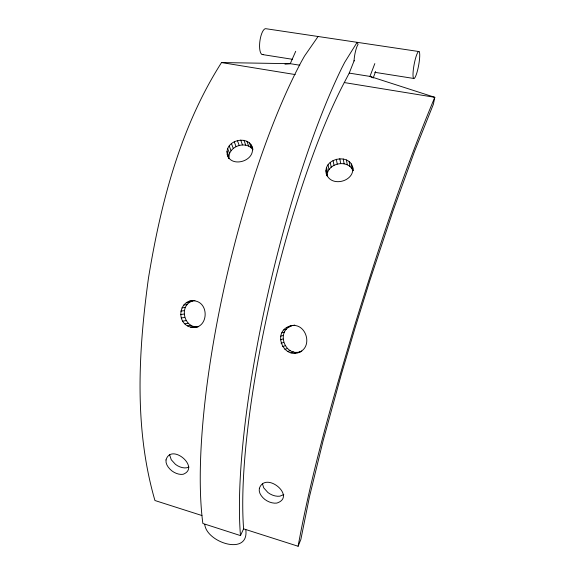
<?xml version="1.0" encoding="UTF-8"?>
<svg xmlns="http://www.w3.org/2000/svg" width="575" height="575" viewBox="0 0 575 575"><rect width="100%" height="100%" fill="white"/><g stroke="black" fill="none" stroke-linecap="round" stroke-linejoin="round"><path stroke-width="0.86" d="M192.409 300.783C210.464 300.294 208.869 331.099 190.555 327.11C175.368 323.092 178.839 299.108 194.947 300.502L189.204 301.357M198.72 326.564C184.029 329.432 178.25 305.289 192.618 300.984M301.832 351.045C283.748 362.272 270.329 330.244 291.353 325.752M300.279 351.756C284.747 356.838 275.806 331.236 291.403 325.903M354.027 61L354.243 58.377A13.469 3.083 -80.6 0 1 357.312 45.727L358.081 44.297L357.104 42.37L344.705 62.316L341.708 68.173A300.646 61.309 -76.8 0 0 240.479 535.591L202.86 523.473A297.361 71.437 -76.8 0 1 301.3 61.769L304.527 56.041L318.054 36.541M243.606 528.842L298.109 546.25C311.521 472.319 332.515 400.013 353.898 328.066C377.904 250.168 403.283 172.543 434.793 97.312L369.948 76.403L349.233 73.104L344.281 82.563A281.75 57.694 -76.7 0 0 243.606 528.842L240.479 535.591M326.672 175.138C320.814 157.615 353.007 151.627 353.151 170.61M327.082 175.979C326.88 163.034 348.162 158.65 352.964 170.739M228.987 158.348C227.65 146.445 246.308 139.847 252.914 149.838M252.288 147.581C255.185 162.387 227.887 168.633 227.01 152.217C227.24 138.898 250.391 135.003 252.849 149.184M373.197 77.92L375.626 71.494M374.828 63.581L369.948 76.403L373.197 77.833M349.233 73.104L354.265 60.397M298.109 546.25L300.883 539.35L309.429 496.893L323.035 441.075L341.14 375.037L355.113 327.764L370.02 279.975L392.854 211.392L414.51 151.484L433.378 104.269L434.793 97.312L344.281 82.563M295.708 51.304L290.26 63.688L284.963 64.148M299.791 65.212L290.26 63.688L221.533 62.56C180.227 127.262 160.748 203.241 148.443 278.25C138.367 351.742 134.004 428.461 154.941 500.516L201.926 515.531M283.813 494.565L279.867 496.175A12.815 8.647 29.6 0 1 267.9 492.523L263.688 487.801L262.394 483.496M297.85 352.676C314.302 347.99 305.979 320.728 289.685 326.183M294.443 353.201L296.894 352.281M290.986 352.798L293.473 351.878M287.716 351.483L290.238 350.585M284.862 349.356L287.407 348.479M282.605 346.56L285.171 345.712M189.017 467.044L186.71 467.791A12.355 8.158 34.3 0 1 175.468 464.37L171.257 459.748L169.582 454.66M281.096 343.289L283.676 342.47M280.442 339.753L283.037 338.97M280.686 336.195L283.274 335.448M281.879 332.839L284.452 332.127M283.87 329.921L286.429 329.245M286.53 327.657L289.067 326.995M293.113 325.615L294.759 325.184L292.186 325.536M193.775 327.47L198.619 326.614M190.555 327.11L193.947 326.478M187.493 325.867L190.914 325.249M184.812 323.833L188.262 323.229M182.685 321.145L186.149 320.57M181.254 317.982L184.733 317.443M180.615 314.561L184.101 314.058M180.816 311.111L184.295 310.637M181.923 307.855L185.394 307.417M183.777 305.023L187.234 304.613M186.264 302.809L189.7 302.414M419.003 51.549A13.728 2.293 -79.5 0 0 413.238 70.639A13.728 2.293 -79.5 0 0 416.868 72.802A13.728 2.293 -79.5 0 0 419.003 51.549L266.168 28.75A13.06 4.262 -82.4 0 0 259.792 41.975A13.06 4.262 -82.4 0 0 263.343 54.381M262.214 54.524L292.352 59.283M374.792 72.313L413.792 78.473M221.533 62.56L295.212 74.57M326.327 173.564C330.704 188.197 355.939 181.312 352.497 166.606M227.147 154.337L228.814 158.599M226.967 151.448L228.85 156.213M227.686 148.616L229.562 153.403M229.217 145.949L231.078 150.751M231.452 143.621L233.292 148.436M234.248 141.788L236.059 146.625M237.403 140.58L239.186 145.425M240.717 140.07L242.47 144.922M243.965 140.293L245.697 145.144M246.934 141.242L248.637 146.086M249.413 142.844L251.103 147.689M251.246 145.008L252.633 149.033M204.757 524.436C206.554 542.563 249.413 556.535 245.791 529.597M325.982 170.545L327.01 175.296M326.564 167.584L327.585 172.356M328.016 164.802L329.022 169.589M330.23 162.38L331.214 167.188M333.069 160.482L334.025 165.298M336.325 159.232L337.252 164.062M339.796 158.707L340.695 163.552M343.246 158.959L344.109 163.796M346.438 159.958L347.271 164.795M349.162 161.647L349.974 166.477M351.232 163.918L352.022 168.734M166.002 459.935C165.463 464.312 168.604 468.194 171.803 470.817A12.442 8.151 34.3 0 0 183.109 474.289C200.725 467.547 171.228 442.448 166.002 459.935M259.361 488.326C258.383 492.696 261.567 496.771 264.773 499.38A12.909 8.647 29.7 0 0 276.819 503.082C296.801 496.656 265.779 470.594 259.361 488.326"/></g></svg>
